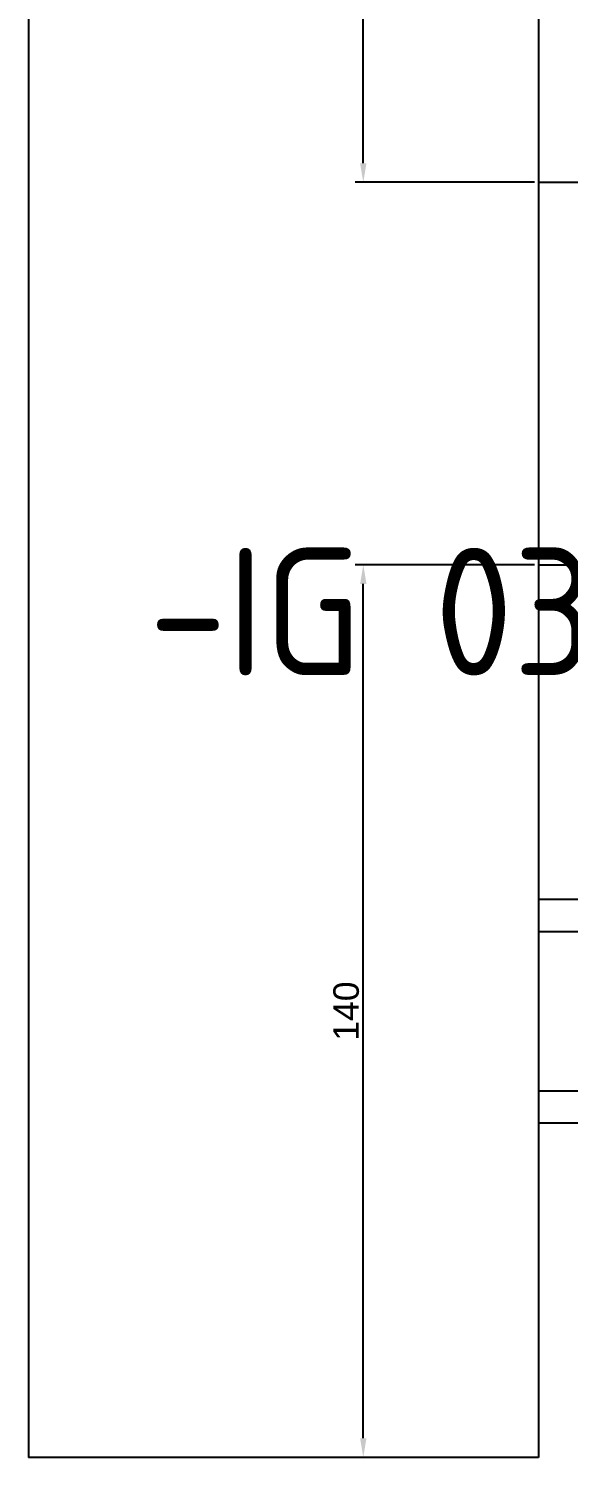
# Model space of a CAD drawing. Header units: millimetres. Extents: x 37984 to 70752, y 14140 to 37584.
# Drawn here: x 39303.2 to 39387.8, y 35909.4 to 36133.5 of the extents above; entities that cross this region are included whole.
import ezdxf
from ezdxf.enums import TextEntityAlignment as Align

# ---------------------------------------------------------------- set-up
doc = ezdxf.new("R2010")
doc.units = ezdxf.units.MM
doc.layers.add('! NO PLOT !', color=7, linetype='Continuous', true_color=0xff75dd, plot=False)
for name, color, linetype in [('000-PI_TEXT', 7, 'Continuous'), ('002-PI-Kabelska kanalica', 150, 'Continuous'), ('004-PI-DIN Šina', 3, 'Continuous')]:
    doc.layers.add(name, color=color, linetype=linetype)
doc.styles.add('PI0', font='isocpeur.ttf', dxfattribs={"width": 0.9})
doc.styles.get("Standard").update_dxf_attribs({"font": 'arial.ttf'})
doc.dimstyles.new('ISO-25', dxfattribs={"dimtxt": 4, "dimasz": 3, "dimexe": 1.25, "dimexo": 0.625, "dimtad": 1, "dimtxsty": 'Standard', "dimcen": 3, "dimadec": 0, "dimazin": 0, "dimtfac": 1, "dimtmove": 0, "dimatfit": 3, "dimfxl": 1, "dimarcsym": 0})

# ---------------------------------------------------------------- blocks, each defined once
blk = doc.blocks.new('*U860')
at = {"layer": '004-PI-DIN Šina'}
blk.add_lwpolyline([(510, -17.5), (510, 17.5), (0, 17.5), (0, -17.5)], close=True, dxfattribs=at)
for points in [[(0, 12.5), (510, 12.5)], [(0, -12.5), (510, -12.5)]]:
    blk.add_lwpolyline(points, dxfattribs=at)
blk = doc.blocks.new('*U857')
at = {"layer": '002-PI-Kabelska kanalica'}
for p, q in [((-20, 700), (60, 700)), ((-20, -100), (-20, 700)), ((60, -100), (60, 700))]:
    blk.add_line(p, q, dxfattribs=at)
blk = doc.blocks.new('*U849')
at = {"layer": '002-PI-Kabelska kanalica'}
for p, q in [((-20, -100), (-20, 412)), ((40, -100), (40, 412)), ((-20, -100), (40, -100))]:
    blk.add_line(p, q, dxfattribs=at)
blk = doc.blocks.new('*D1182')
at = {"layer": '! NO PLOT !', "color": 0, "lineweight": -2, "ltscale": 0.25, "transparency": 16777216}
for p, q in [((39382.55, 36249.4), (39354.42, 36249.4)), ((39355.67, 36112.4), (39355.67, 36246.4)), ((39382.55, 36109.4), (39354.42, 36109.4))]:
    blk.add_line(p, q, dxfattribs=at)
at = {"layer": '! NO PLOT !', "color": 0, "ltscale": 0.25, "transparency": 16777216}
for points in [[(39355.17, 36246.4), (39356.17, 36246.4), (39355.67, 36249.4)], [(39355.17, 36112.4), (39356.17, 36112.4), (39355.67, 36109.4)]]:
    blk.add_solid(points, dxfattribs=at)
at = {"layer": 'Defpoints', "color": 0, "ltscale": 0.25, "transparency": 16777216}
for p in [(39355.67, 36249.4), (39383.17, 36249.4), (39383.17, 36109.4)]:
    blk.add_point(p, dxfattribs=at)
at = {"layer": '! NO PLOT !', "color": 0, "ltscale": 0.25, "transparency": 16777216, "insert": (39353, 36179.4), "char_height": 4, "attachment_point": 5, "rotation": 90}
blk.add_mtext('140', dxfattribs=at)
blk = doc.blocks.new('*D1167')
at = {"layer": '! NO PLOT !', "color": 0, "lineweight": -2, "ltscale": 0.25, "transparency": 16777216}
for p, q in [((39382.55, 36049.4), (39354.42, 36049.4)), ((39355.67, 35912.4), (39355.67, 36046.4)), ((39382.55, 35909.4), (39354.42, 35909.4))]:
    blk.add_line(p, q, dxfattribs=at)
at = {"layer": '! NO PLOT !', "color": 0, "ltscale": 0.25, "transparency": 16777216}
for points in [[(39355.17, 36046.4), (39356.17, 36046.4), (39355.67, 36049.4)], [(39355.17, 35912.4), (39356.17, 35912.4), (39355.67, 35909.4)]]:
    blk.add_solid(points, dxfattribs=at)
at = {"layer": 'Defpoints', "color": 0, "ltscale": 0.25, "transparency": 16777216}
for p in [(39355.67, 36049.4), (39383.17, 36049.4), (39383.17, 35909.4)]:
    blk.add_point(p, dxfattribs=at)
at = {"layer": '! NO PLOT !', "color": 0, "ltscale": 0.25, "transparency": 16777216, "insert": (39353, 35979.4), "char_height": 4, "attachment_point": 5, "rotation": 90}
blk.add_mtext('140', dxfattribs=at)

msp = doc.modelspace()

# ---------------------------------------------------------------- block references
for name, p, rotation in [('*U857', (39363.172, 36609.404), 180), ('*U849', (39483.172, 36089.404), 270)]:
    msp.add_blockref(name, p, dxfattribs=dict(rotation=rotation))
msp.add_blockref('*U860', (39383.172, 35979.404))

# ---------------------------------------------------------------- texts
at = {"layer": '000-PI_TEXT', "style": 'PI0', "width": 0.9}
msp.add_text('-IG 037 03', height=20, dxfattribs=at).set_placement((39381.471, 36042.101), align=Align.MIDDLE)

# ---------------------------------------------------------------- dimensions: what is measured, and where the dimension line sits
at = {"layer": '! NO PLOT !', "ltscale": 0.25}
for base, p1, p2, picture, middle in [((39355.672, 36249.404), (39383.172, 36109.404), (39383.172, 36249.404), '*D1182', (39353.005, 36179.404)), ((39355.672, 36049.404), (39383.172, 35909.404), (39383.172, 36049.404), '*D1167', (39353.005, 35979.404))]:
    dim = msp.add_linear_dim(base=base, p1=p1, p2=p2, angle=90, dimstyle='ISO-25', dxfattribs=at)
    dim.commit()
    dim.dimension.update_dxf_attribs({"geometry": picture, "text_midpoint": middle})

doc.saveas('drawing.dxf')
